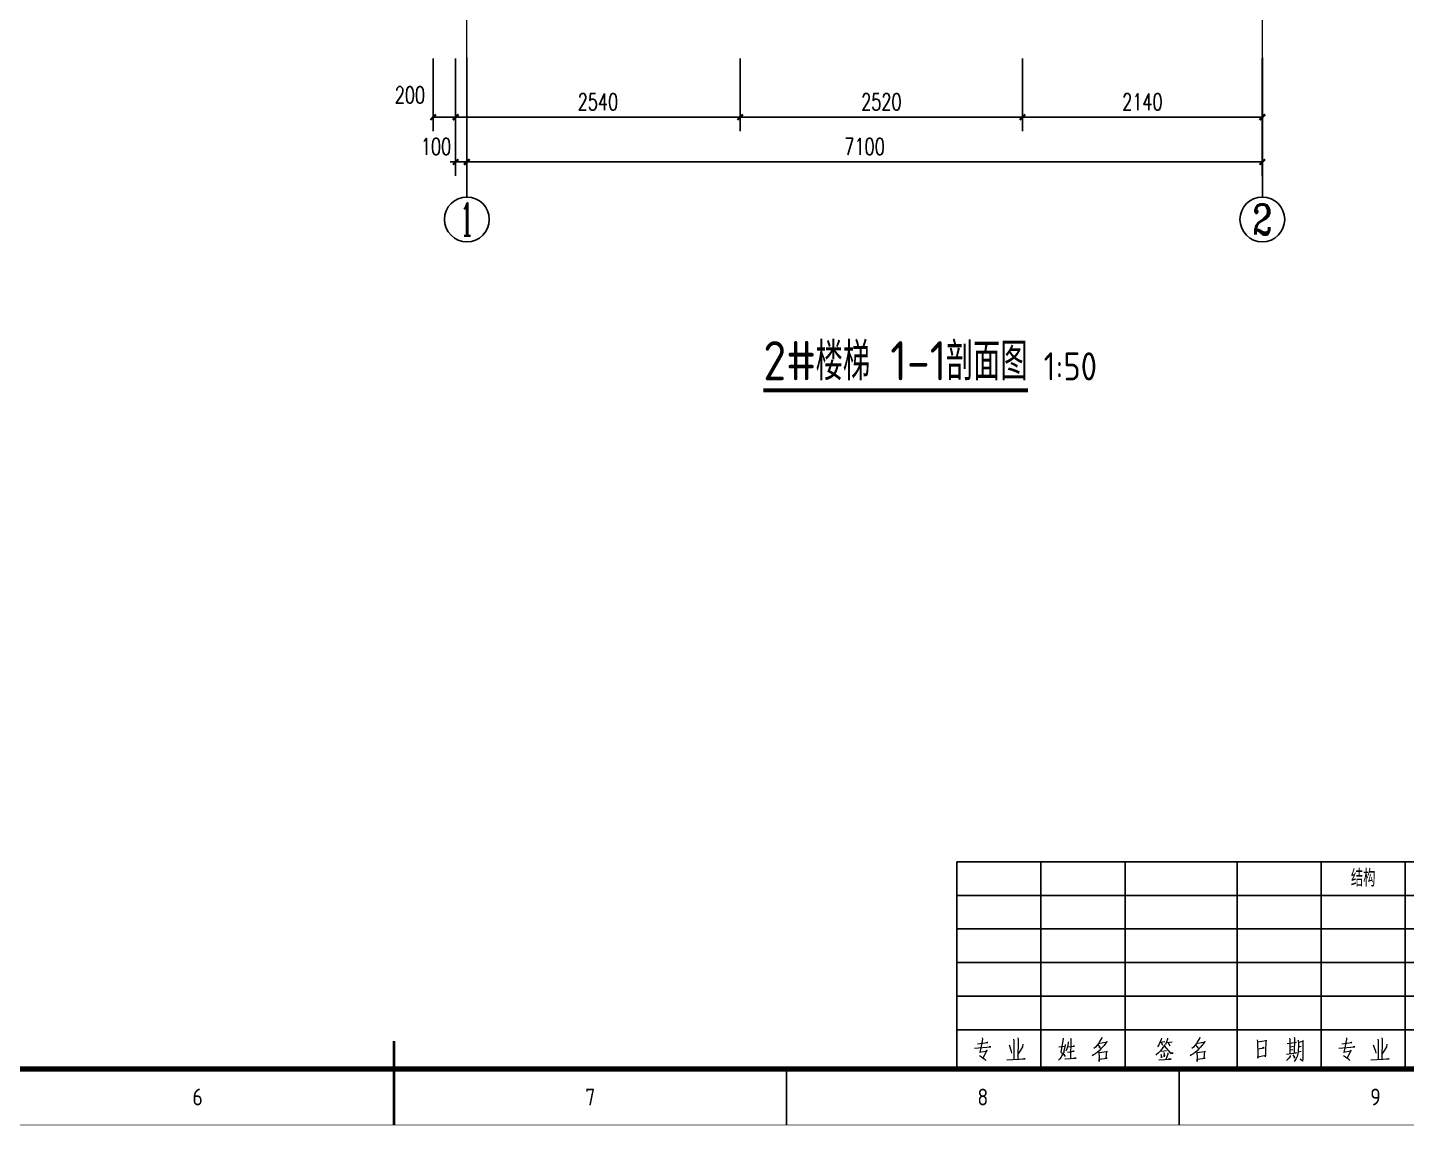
# Model space of a CAD drawing. Extents: x 238398 to 585159, y -66832 to 191741.
# Drawn here: x 424739 to 437046, y -66832 to -57023 of the extents above; entities that cross this region are included whole.
import ezdxf
from ezdxf.enums import TextEntityAlignment as Align

# ---------------------------------------------------------------- set-up
doc = ezdxf.new("R2010")
doc.units = 0
doc.header["$LTSCALE"] = 1000
doc.header["$MEASUREMENT"] = 0
doc.linetypes.add('DOTE', pattern=[2.42, 2, -0.2, 0.02, -0.2])
for name, color, linetype in [('AXIS', 3, 'Continuous'), ('AXIS_TEXT', 7, 'Continuous'), ('DIM_SYMB', 3, 'Continuous'), ('HQ1', 7, 'Continuous'), ('HQ2', 7, 'Continuous'), ('PUB_DIM', 76, 'Continuous')]:
    doc.layers.add(name, color=color, linetype=linetype)
doc.layers.add('DOTE', color=18, linetype='DOTE', lineweight=13)
doc.layers.add('PUB_TEXT', color=7, linetype='Continuous', lineweight=20)
doc.styles.add('_TCH_AXIS', font='complex.shx', dxfattribs={"bigfont": 'gbcbig.shx'})
doc.styles.add('_TCH_DIM_T3', font='SIMPLEX', dxfattribs={"width": 0.705882, "bigfont": 'GBCBIG'})
doc.styles.get("Standard").update_dxf_attribs({"font": 'gbenor.shx', "bigfont": 'gbcbig.shx'})
doc.styles.add('TK', font='GEDITXT.SHX', dxfattribs={"width": 0.85, "height": 3.5, "bigfont": 'hztxt1.shx'})
doc.dimstyles.new('_TCH_ARCH&&50', dxfattribs={"dimtxt": 148.75, "dimasz": 50, "dimexe": 125, "dimexo": 150, "dimgap": 63.125, "dimtad": 1, "dimdec": 0, "dimzin": 0, "dimdsep": 46, "dimtxsty": '_TCH_DIM_T3', "dimblk": 'ARCHTICK', "dimcen": 0.09, "dimazin": 2, "dimtfac": 1, "dimtdec": 0, "dimtix": 1, "dimtmove": 2, "dimatfit": 3, "dimfxl": 1, "dimtolj": 1, "dimtzin": 0, "dimarcsym": 0})

# ---------------------------------------------------------------- blocks, each defined once
blk = doc.blocks.new('GEDI_WK_A1')
at = {"color": 3}
for p, q in [((420.5, 0), (420.5, 10)), ((490.58, 0), (490.58, 10)), ((560.67, 0), (560.67, 10))]:
    blk.add_line(p, q, dxfattribs=at)
for points, const_width in [([(0, 0), (841, 0), (841, 594), (0, 594)], 0.1), ([(25, 10), (831, 10), (831, 584), (25, 584)], 1)]:
    blk.add_lwpolyline(points, close=True, dxfattribs=dict(at, const_width=const_width))
at = {"color": 3, "const_width": 0.5}
blk.add_lwpolyline([(420.5, 0), (420.5, 15)], dxfattribs=at)
at = {"color": 3}
for s, p in [('6', (385.46, 5)), ('7', (455.54, 5)), ('8', (525.62, 5)), ('9', (595.71, 5))]:
    blk.add_text(s, height=3, dxfattribs=at).set_placement(p, align=Align.MIDDLE)
blk = doc.blocks.new('GEDI_HQ1_2012')
at = {"layer": 'HQ1', "color": 2}
for p, q in [((0, 37), (-65, 37)), ((-65, 0), (-65, 37)), ((-50, 0), (-50, 37)), ((-35, 0), (-35, 37)), ((-15, 0), (-15, 37)), ((0, 0), (0, 37)), ((-65, 31), (0, 31)), ((-65, 25), (0, 25)), ((-65, 19), (0, 19)), ((-65, 13), (0, 13)), ((-65, 7), (0, 7)), ((0, 0), (0, 7)), ((-65, 0), (0, 0))]:
    blk.add_line(p, q, dxfattribs=at)
at = {"layer": 'HQ1', "color": 7, "lineweight": 0}
for points in [[(-60.48, 5.59), (-60.45, 5.32), (-60.68, 4.06), (-60.94, 2.94), (-61, 3), (-59.61, 3.24), (-59.64, 3.34), (-60.33, 1.98)], [(-54.89, 5.32), (-54.83, 5.02), (-54.83, 1.71)], [(-54.16, 5.56), (-54.1, 5.29), (-54.16, 1.74)], [(-46.04, 5.53), (-46.04, 5.36), (-46.48, 3), (-46.3, 2.9), (-46.1, 2.73), (-45.92, 2.59), (-45.78, 2.42), (-45.7, 2.25)], [(-44.71, 5.53), (-44.68, 5.32), (-44.74, 1.88)], [(-39.15, 5.7), (-39.18, 5.46), (-39.53, 4.91), (-39.73, 4.57), (-39.96, 4.26), (-40.25, 3.92), (-40.54, 3.69)], [(-28.5, 5.49), (-28.53, 5.26), (-28.76, 4.74), (-28.96, 4.33), (-29.2, 3.99)], [(-27.43, 5.49), (-27.4, 5.32), (-27.75, 4.37)], [(-21.66, 5.7), (-21.69, 5.46), (-22.04, 4.91), (-22.24, 4.57), (-22.47, 4.26), (-22.76, 3.92), (-23.05, 3.69)], [(-11.41, 5.19), (-11.35, 4.84), (-11.32, 4.09), (-11.29, 3.31), (-11.29, 3.21), (-11.29, 2.66), (-11.29, 1.94), (-11.29, 2.18), (-10.17, 2.39), (-9.93, 2.15), (-9.87, 2.46), (-9.87, 2.87), (-9.84, 3.65), (-9.82, 4.47), (-9.82, 5.15), (-9.79, 5.05), (-11.32, 4.81)], [(-5.62, 5.49), (-5.56, 5.29), (-5.56, 2.73)], [(-4.8, 5.7), (-4.75, 5.49), (-4.83, 2.83)], [(-4.14, 5.22), (-4.05, 4.84), (-4.05, 4.09), (-4.08, 3.27), (-4.14, 2.76), (-4.28, 2.22), (-4.46, 1.88), (-4.78, 1.37)], [(-4.05, 4.81), (-3.18, 4.98), (-3.27, 5.08), (-3.27, 4.03), (-3.27, 3.96), (-3.24, 2.42), (-3.27, 1.84), (-3.3, 1.5), (-3.33, 1.4), (-3.76, 1.84), (-3.36, 1.54)], [(-61.84, 3.75), (-58.95, 3.96), (-59.09, 3.99), (-59.26, 3.96)], [(-61.32, 4.51), (-59.5, 4.74), (-59.61, 4.74), (-59.81, 4.67)], [(-55.7, 4.3), (-55.3, 3.17), (-55.24, 2.8)], [(-53.24, 4.44), (-53.3, 3.99), (-53.67, 3.34), (-54.13, 2.66)], [(-45.7, 4.4), (-45.7, 4.26), (-45.81, 3.69), (-45.9, 3.24), (-45.95, 2.94), (-46.07, 2.69), (-46.25, 2.39), (-46.42, 2.12), (-46.62, 1.84), (-46.85, 1.57)], [(-46.82, 3.96), (-45.72, 4.09)], [(-45.12, 4.88), (-45.12, 4.64), (-45.26, 3.99), (-45.4, 3.58), (-45.58, 3.21)], [(-45.29, 3), (-44.07, 3.17), (-44.22, 3.17), (-44.36, 3.11)], [(-45.17, 3.96), (-44.02, 4.06), (-44.1, 4.09), (-44.27, 4.06)], [(-39.56, 4.64), (-39.47, 4.61), (-38.17, 4.84), (-38.25, 4.91), (-38.49, 4.57), (-38.74, 4.2), (-39.01, 3.89), (-39.3, 3.58), (-39.62, 3.27), (-39.96, 2.97), (-40.34, 2.69), (-40.4, 2.66), (-40.63, 2.52), (-40.86, 2.36)], [(-39.88, 4.26), (-39.82, 4.23), (-39.5, 3.92), (-39.47, 3.75), (-39.59, 3.99)], [(-39.73, 3.04), (-39.67, 2.94), (-39.62, 2.08), (-39.59, 1.98), (-39.59, 1.37), (-39.62, 1.64), (-39.62, 1.74), (-38.19, 1.91), (-38.22, 1.91), (-38.37, 1.91), (-38.22, 3.17), (-38.17, 3.11), (-38.25, 3.07), (-39.64, 2.87)], [(-27.95, 4.37), (-27.98, 4.2), (-28.44, 3.58), (-28.47, 3.51), (-28.7, 3.21), (-29.11, 2.83), (-29.31, 2.66), (-29.51, 2.49)], [(-28.73, 4.81), (-27.89, 4.91)], [(-28.62, 2.66), (-28.47, 2.22), (-28.47, 2.01), (-28.5, 2.29)], [(-28.53, 4.78), (-28.33, 4.26)], [(-27.57, 3.27), (-28.5, 3.14)], [(-28.07, 2.94), (-27.95, 2.42), (-28.01, 2.15), (-28.01, 2.52)], [(-28.01, 4.13), (-26.85, 2.83), (-26.38, 2.83), (-26.85, 2.87), (-27.08, 3.11)], [(-27.34, 2.9), (-27.34, 2.66), (-27.69, 1.71)], [(-27.6, 4.71), (-26.56, 4.88)], [(-27.28, 4.67), (-27.02, 4.13)], [(-22.07, 4.64), (-21.98, 4.61), (-20.68, 4.84), (-20.76, 4.91), (-20.99, 4.57), (-21.26, 4.2), (-21.52, 3.89), (-21.81, 3.58), (-22.12, 3.27), (-22.47, 2.97), (-22.85, 2.69), (-22.91, 2.66), (-23.14, 2.52), (-23.37, 2.36)], [(-22.39, 4.26), (-22.33, 4.23), (-22.01, 3.92), (-21.98, 3.75), (-22.1, 3.99)], [(-22.24, 3.04), (-22.18, 2.94), (-22.12, 2.08), (-22.1, 1.98), (-22.1, 1.37), (-22.12, 1.64), (-22.12, 1.74), (-20.71, 1.91), (-20.74, 1.91), (-20.88, 1.91), (-20.74, 3.17), (-20.68, 3.11), (-20.76, 3.07), (-22.15, 2.87)], [(-11.29, 3.58), (-10.17, 3.79), (-10.28, 3.82), (-10.54, 3.69)], [(-6.17, 2.63), (-4.37, 2.9), (-4.46, 2.94), (-4.57, 2.83)], [(-6.08, 4.57), (-4.37, 4.78)], [(-5.53, 3.99), (-5.01, 4.09)], [(-5.5, 3.41), (-5.04, 3.51)], [(-5.04, 2.52), (-4.72, 2.12), (-4.72, 1.94), (-4.83, 2.25)], [(-4.08, 3.07), (-4.02, 3.07), (-3.56, 3.17)], [(-4.02, 3.96), (-3.53, 4.06)], [(-60.97, 2.42), (-60.62, 2.15), (-60.39, 1.98), (-60.13, 1.81), (-59.99, 1.67), (-59.9, 1.5)], [(-56.1, 1.64), (-52.83, 1.81), (-52.98, 1.84), (-53.3, 1.77)], [(-45.75, 1.81), (-43.72, 1.91), (-43.93, 1.94), (-44.27, 1.88)], [(-28.99, 1.61), (-26.79, 1.77), (-26.93, 1.77), (-27.25, 1.74)], [(-5.5, 2.42), (-5.53, 2.25), (-5.76, 1.91), (-5.97, 1.67), (-6.17, 1.5)]]:
    blk.add_lwpolyline(points, dxfattribs=at)
blk.add_text('223344', height=0.0001).set_placement((-22.1, 1.74))
blk = doc.blocks.new('GEDI_HQ2_2012')
at = {"layer": 'HQ2', "color": 2}
for p, q in [((0, 37), (-65, 37)), ((-65, 0), (-65, 37)), ((-50, 0), (-50, 37)), ((-35, 0), (-35, 37)), ((-15, 0), (-15, 37)), ((0, 0), (0, 37)), ((-65, 31), (0, 31)), ((-65, 25), (0, 25)), ((-65, 19), (0, 19)), ((-65, 13), (0, 13)), ((-65, 7), (0, 7)), ((0, 0), (0, 7)), ((-65, 0), (0, 0))]:
    blk.add_line(p, q, dxfattribs=at)
at = {"layer": 'HQ2', "color": 7, "lineweight": 0}
for points in [[(-60.48, 5.59), (-60.45, 5.32), (-60.68, 4.06), (-60.94, 2.94), (-61, 3), (-59.61, 3.24), (-59.64, 3.34), (-60.33, 1.98)], [(-54.89, 5.32), (-54.83, 5.02), (-54.83, 1.71)], [(-54.16, 5.56), (-54.1, 5.29), (-54.16, 1.74)], [(-46.04, 5.53), (-46.04, 5.36), (-46.48, 3), (-46.3, 2.9), (-46.1, 2.73), (-45.92, 2.59), (-45.78, 2.42), (-45.7, 2.25)], [(-44.71, 5.53), (-44.68, 5.32), (-44.74, 1.88)], [(-39.15, 5.7), (-39.18, 5.46), (-39.53, 4.91), (-39.73, 4.57), (-39.96, 4.26), (-40.25, 3.92), (-40.54, 3.69)], [(-28.5, 5.49), (-28.53, 5.26), (-28.76, 4.74), (-28.96, 4.33), (-29.2, 3.99)], [(-27.43, 5.49), (-27.4, 5.32), (-27.75, 4.37)], [(-21.66, 5.7), (-21.69, 5.46), (-22.04, 4.91), (-22.24, 4.57), (-22.47, 4.26), (-22.76, 3.92), (-23.05, 3.69)], [(-11.41, 5.19), (-11.35, 4.84), (-11.32, 4.09), (-11.29, 3.31), (-11.29, 3.21), (-11.29, 2.66), (-11.29, 1.94), (-11.29, 2.18), (-10.17, 2.39), (-9.93, 2.15), (-9.87, 2.46), (-9.87, 2.87), (-9.84, 3.65), (-9.82, 4.47), (-9.82, 5.15), (-9.79, 5.05), (-11.32, 4.81)], [(-5.62, 5.49), (-5.56, 5.29), (-5.56, 2.73)], [(-4.8, 5.7), (-4.75, 5.49), (-4.83, 2.83)], [(-4.14, 5.22), (-4.05, 4.84), (-4.05, 4.09), (-4.08, 3.27), (-4.14, 2.76), (-4.28, 2.22), (-4.46, 1.88), (-4.78, 1.37)], [(-4.05, 4.81), (-3.18, 4.98), (-3.27, 5.08), (-3.27, 4.03), (-3.27, 3.96), (-3.24, 2.42), (-3.27, 1.84), (-3.3, 1.5), (-3.33, 1.4), (-3.76, 1.84), (-3.36, 1.54)], [(-61.84, 3.75), (-58.95, 3.96), (-59.09, 3.99), (-59.26, 3.96)], [(-61.32, 4.51), (-59.5, 4.74), (-59.61, 4.74), (-59.81, 4.67)], [(-55.7, 4.3), (-55.3, 3.17), (-55.24, 2.8)], [(-53.24, 4.44), (-53.3, 3.99), (-53.67, 3.34), (-54.13, 2.66)], [(-45.7, 4.4), (-45.7, 4.26), (-45.81, 3.69), (-45.9, 3.24), (-45.95, 2.94), (-46.07, 2.69), (-46.25, 2.39), (-46.42, 2.12), (-46.62, 1.84), (-46.85, 1.57)], [(-46.82, 3.96), (-45.72, 4.09)], [(-45.12, 4.88), (-45.12, 4.64), (-45.26, 3.99), (-45.4, 3.58), (-45.58, 3.21)], [(-45.29, 3), (-44.07, 3.17), (-44.22, 3.17), (-44.36, 3.11)], [(-45.17, 3.96), (-44.02, 4.06), (-44.1, 4.09), (-44.27, 4.06)], [(-39.56, 4.64), (-39.47, 4.61), (-38.17, 4.84), (-38.25, 4.91), (-38.49, 4.57), (-38.74, 4.2), (-39.01, 3.89), (-39.3, 3.58), (-39.62, 3.27), (-39.96, 2.97), (-40.34, 2.69), (-40.4, 2.66), (-40.63, 2.52), (-40.86, 2.36)], [(-39.88, 4.26), (-39.82, 4.23), (-39.5, 3.92), (-39.47, 3.75), (-39.59, 3.99)], [(-39.73, 3.04), (-39.67, 2.94), (-39.62, 2.08), (-39.59, 1.98), (-39.59, 1.37), (-39.62, 1.64), (-39.62, 1.74), (-38.19, 1.91), (-38.22, 1.91), (-38.37, 1.91), (-38.22, 3.17), (-38.17, 3.11), (-38.25, 3.07), (-39.64, 2.87)], [(-27.95, 4.37), (-27.98, 4.2), (-28.44, 3.58), (-28.47, 3.51), (-28.7, 3.21), (-29.11, 2.83), (-29.31, 2.66), (-29.51, 2.49)], [(-28.73, 4.81), (-27.89, 4.91)], [(-28.62, 2.66), (-28.47, 2.22), (-28.47, 2.01), (-28.5, 2.29)], [(-28.53, 4.78), (-28.33, 4.26)], [(-27.57, 3.27), (-28.5, 3.14)], [(-28.07, 2.94), (-27.95, 2.42), (-28.01, 2.15), (-28.01, 2.52)], [(-28.01, 4.13), (-26.85, 2.83), (-26.38, 2.83), (-26.85, 2.87), (-27.08, 3.11)], [(-27.34, 2.9), (-27.34, 2.66), (-27.69, 1.71)], [(-27.6, 4.71), (-26.56, 4.88)], [(-27.28, 4.67), (-27.02, 4.13)], [(-22.07, 4.64), (-21.98, 4.61), (-20.68, 4.84), (-20.76, 4.91), (-20.99, 4.57), (-21.26, 4.2), (-21.52, 3.89), (-21.81, 3.58), (-22.12, 3.27), (-22.47, 2.97), (-22.85, 2.69), (-22.91, 2.66), (-23.14, 2.52), (-23.37, 2.36)], [(-22.39, 4.26), (-22.33, 4.23), (-22.01, 3.92), (-21.98, 3.75), (-22.1, 3.99)], [(-22.24, 3.04), (-22.18, 2.94), (-22.12, 2.08), (-22.1, 1.98), (-22.1, 1.37), (-22.12, 1.64), (-22.12, 1.74), (-20.71, 1.91), (-20.74, 1.91), (-20.88, 1.91), (-20.74, 3.17), (-20.68, 3.11), (-20.76, 3.07), (-22.15, 2.87)], [(-11.29, 3.58), (-10.17, 3.79), (-10.28, 3.82), (-10.54, 3.69)], [(-6.17, 2.63), (-4.37, 2.9), (-4.46, 2.94), (-4.57, 2.83)], [(-6.08, 4.57), (-4.37, 4.78)], [(-5.53, 3.99), (-5.01, 4.09)], [(-5.5, 3.41), (-5.04, 3.51)], [(-5.04, 2.52), (-4.72, 2.12), (-4.72, 1.94), (-4.83, 2.25)], [(-4.08, 3.07), (-4.02, 3.07), (-3.56, 3.17)], [(-4.02, 3.96), (-3.53, 4.06)], [(-60.97, 2.42), (-60.62, 2.15), (-60.39, 1.98), (-60.13, 1.81), (-59.99, 1.67), (-59.9, 1.5)], [(-56.1, 1.64), (-52.83, 1.81), (-52.98, 1.84), (-53.3, 1.77)], [(-45.75, 1.81), (-43.72, 1.91), (-43.93, 1.94), (-44.27, 1.88)], [(-28.99, 1.61), (-26.79, 1.77), (-26.93, 1.77), (-27.25, 1.74)], [(-5.5, 2.42), (-5.53, 2.25), (-5.76, 1.91), (-5.97, 1.67), (-6.17, 1.5)]]:
    blk.add_lwpolyline(points, dxfattribs=at)
blk.add_text('112233', height=0.0001).set_placement((-22.1, 1.74))
blk = doc.blocks.new('CEEC_TK_A1')
for name, p in [('GEDI_WK_A1', (0, 0)), ('GEDI_HQ2_2012', (586, 10)), ('GEDI_HQ1_2012', (651, 10))]:
    blk.add_blockref(name, p)
at = {"style": 'TK', "width": 0.85}
for tag, height, p in [('PROJECTNAME', 4.75, (776, 44)), ('PHASE', 4, (818, 44)), ('DRAWINGNAME', 4.75, (786, 31))]:
    blk.add_attdef(tag, text='', height=height, dxfattribs=at).set_placement(p, align=Align.MIDDLE_CENTER)
for tag, p, height in [('APPROVE', (663, 32.75), 3.5), ('DESIGN', (708, 32.75), 3.5), ('REVIEW1', (663, 25.75), 3.5), ('DRAW', (708, 25.75), 3.5), ('REVIEW2', (663, 18.75), 3.5), ('PROPORTION', (708, 18.75), 3.5), ('DRAWINGNUMBER', (758, 18.5), 4), ('CHECK', (663, 11.75), 3.5), ('DATE', (708, 11.75), 3.5), ('VERSION', (824, 11.75), 3.5)]:
    blk.add_attdef(tag, p, '', height=height, dxfattribs=at)
blk = doc.blocks.new('_ArchTick')
at = {"color": 0, "linetype": 'ByBlock', "const_width": 0.4}
blk.add_lwpolyline([(-0.5, -0.5), (0.5, 0.5)], dxfattribs=at)
blk = doc.blocks.new('*D322')
at = {"layer": 'Defpoints', "color": 0, "transparency": 16777216}
for p in [(428360, -57149), (428560, -57149), (428560, -57823)]:
    blk.add_point(p, dxfattribs=at)
at = {"layer": 'PUB_DIM', "color": 0, "lineweight": -2, "transparency": 16777216}
for p, q in [((428360, -57299), (428360, -57948)), ((428560, -57299), (428560, -57948)), ((428360, -57823), (428560, -57823))]:
    blk.add_line(p, q, dxfattribs=at)
at = {"layer": 'PUB_DIM', "color": 0, "lineweight": -2, "transparency": 16777216, "xscale": 50, "yscale": 50, "zscale": 50, "rotation": 180}
blk.add_blockref('_ArchTick', (428360, -57823), dxfattribs=at)
at = {"layer": 'PUB_DIM', "color": 0, "lineweight": -2, "transparency": 16777216, "xscale": 50, "yscale": 50, "zscale": 50}
blk.add_blockref('_ArchTick', (428560, -57823), dxfattribs=at)
at = {"layer": 'PUB_DIM', "color": 0, "transparency": 16777216, "insert": (428152, -57624), "char_height": 148.8, "attachment_point": 5, "style": '_TCH_DIM_T3'}
blk.add_mtext('\\A1;200', dxfattribs=at)
blk = doc.blocks.new('*D323')
at = {"layer": 'Defpoints', "color": 0, "transparency": 16777216}
for p in [(428560, -57149), (431100, -57149), (431100, -57823)]:
    blk.add_point(p, dxfattribs=at)
at = {"layer": 'PUB_DIM', "color": 0, "lineweight": -2, "transparency": 16777216}
for p, q in [((428560, -57299), (428560, -57948)), ((431100, -57299), (431100, -57948)), ((428560, -57823), (431100, -57823))]:
    blk.add_line(p, q, dxfattribs=at)
at = {"layer": 'PUB_DIM', "color": 0, "lineweight": -2, "transparency": 16777216, "xscale": 50, "yscale": 50, "zscale": 50, "rotation": 180}
blk.add_blockref('_ArchTick', (428560, -57823), dxfattribs=at)
at = {"layer": 'PUB_DIM', "color": 0, "lineweight": -2, "transparency": 16777216, "xscale": 50, "yscale": 50, "zscale": 50}
blk.add_blockref('_ArchTick', (431100, -57823), dxfattribs=at)
at = {"layer": 'PUB_DIM', "color": 0, "transparency": 16777216, "insert": (429830, -57686), "char_height": 148.8, "attachment_point": 5, "style": '_TCH_DIM_T3'}
blk.add_mtext('\\A1;2540', dxfattribs=at)
blk = doc.blocks.new('*D324')
at = {"layer": 'Defpoints', "color": 0, "transparency": 16777216}
for p in [(431100, -57149), (433620, -57149), (433620, -57823)]:
    blk.add_point(p, dxfattribs=at)
at = {"layer": 'PUB_DIM', "color": 0, "lineweight": -2, "transparency": 16777216}
for p, q in [((431100, -57299), (431100, -57948)), ((433620, -57299), (433620, -57948)), ((431100, -57823), (433620, -57823))]:
    blk.add_line(p, q, dxfattribs=at)
at = {"layer": 'PUB_DIM', "color": 0, "lineweight": -2, "transparency": 16777216, "xscale": 50, "yscale": 50, "zscale": 50, "rotation": 180}
blk.add_blockref('_ArchTick', (431100, -57823), dxfattribs=at)
at = {"layer": 'PUB_DIM', "color": 0, "lineweight": -2, "transparency": 16777216, "xscale": 50, "yscale": 50, "zscale": 50}
blk.add_blockref('_ArchTick', (433620, -57823), dxfattribs=at)
at = {"layer": 'PUB_DIM', "color": 0, "transparency": 16777216, "insert": (432360, -57686), "char_height": 148.8, "attachment_point": 5, "style": '_TCH_DIM_T3'}
blk.add_mtext('\\A1;2520', dxfattribs=at)
blk = doc.blocks.new('*D325')
at = {"layer": 'Defpoints', "color": 0, "transparency": 16777216}
for p in [(433620, -57149), (435760, -57149), (435760, -57823)]:
    blk.add_point(p, dxfattribs=at)
at = {"layer": 'PUB_DIM', "color": 0, "lineweight": -2, "transparency": 16777216}
for p, q in [((433620, -57299), (433620, -57948)), ((435760, -57299), (435760, -57948)), ((433620, -57823), (435760, -57823))]:
    blk.add_line(p, q, dxfattribs=at)
at = {"layer": 'PUB_DIM', "color": 0, "lineweight": -2, "transparency": 16777216, "xscale": 50, "yscale": 50, "zscale": 50, "rotation": 180}
blk.add_blockref('_ArchTick', (433620, -57823), dxfattribs=at)
at = {"layer": 'PUB_DIM', "color": 0, "lineweight": -2, "transparency": 16777216, "xscale": 50, "yscale": 50, "zscale": 50}
blk.add_blockref('_ArchTick', (435760, -57823), dxfattribs=at)
at = {"layer": 'PUB_DIM', "color": 0, "transparency": 16777216, "insert": (434690, -57686), "char_height": 148.8, "attachment_point": 5, "style": '_TCH_DIM_T3'}
blk.add_mtext('\\A1;2140', dxfattribs=at)
blk = doc.blocks.new('*D326')
at = {"layer": 'Defpoints', "color": 0, "transparency": 16777216}
for p in [(428560, -57149), (428660, -57149), (428660, -58223)]:
    blk.add_point(p, dxfattribs=at)
at = {"layer": 'PUB_DIM', "color": 0, "lineweight": -2, "transparency": 16777216}
for p, q in [((428560, -57299), (428560, -58348)), ((428660, -57299), (428660, -58348)), ((428560, -58223), (428510, -58223)), ((428560, -58223), (428660, -58223)), ((428660, -58223), (428710, -58223))]:
    blk.add_line(p, q, dxfattribs=at)
at = {"layer": 'PUB_DIM', "color": 0, "lineweight": -2, "transparency": 16777216, "xscale": 50, "yscale": 50, "zscale": 50}
blk.add_blockref('_ArchTick', (428560, -58223), dxfattribs=at)
at = {"layer": 'PUB_DIM', "color": 0, "lineweight": -2, "transparency": 16777216, "xscale": 50, "yscale": 50, "zscale": 50, "rotation": 180}
blk.add_blockref('_ArchTick', (428660, -58223), dxfattribs=at)
at = {"layer": 'PUB_DIM', "color": 0, "transparency": 16777216, "insert": (428385, -58085), "char_height": 148.8, "attachment_point": 5, "style": '_TCH_DIM_T3'}
blk.add_mtext('\\A1;100', dxfattribs=at)
blk = doc.blocks.new('*D327')
at = {"layer": 'Defpoints', "color": 0, "transparency": 16777216}
for p in [(428660, -57149), (435760, -57149), (435760, -58223)]:
    blk.add_point(p, dxfattribs=at)
at = {"layer": 'PUB_DIM', "color": 0, "lineweight": -2, "transparency": 16777216}
for p, q in [((428660, -57299), (428660, -58348)), ((435760, -57299), (435760, -58348)), ((428660, -58223), (435760, -58223))]:
    blk.add_line(p, q, dxfattribs=at)
at = {"layer": 'PUB_DIM', "color": 0, "lineweight": -2, "transparency": 16777216, "xscale": 50, "yscale": 50, "zscale": 50, "rotation": 180}
blk.add_blockref('_ArchTick', (428660, -58223), dxfattribs=at)
at = {"layer": 'PUB_DIM', "color": 0, "lineweight": -2, "transparency": 16777216, "xscale": 50, "yscale": 50, "zscale": 50}
blk.add_blockref('_ArchTick', (435760, -58223), dxfattribs=at)
at = {"layer": 'PUB_DIM', "color": 0, "transparency": 16777216, "insert": (432210, -58085), "char_height": 148.8, "attachment_point": 5, "style": '_TCH_DIM_T3'}
blk.add_mtext('\\A1;7100', dxfattribs=at)

msp = doc.modelspace()

# ---------------------------------------------------------------- linework, layer by layer
at = {"layer": 'AXIS'}
for p, q in [((428660.3, -57289.3), (428660.3, -58535.8)), ((435760.3, -57289.3), (435760.3, -58535.8))]:
    msp.add_line(p, q, dxfattribs=at)
for centre in [(428660.3, -58735.8), (435760.3, -58735.8)]:
    msp.add_circle(centre, 200, dxfattribs=at)
at = {"layer": 'DIM_SYMB', "const_width": 35}
msp.add_lwpolyline([(431306.3, -60260.9), (433668.1, -60260.9)], dxfattribs=at)
at = {"layer": 'DOTE'}
for p, q in [((428660.3, -57289.3), (428660.3, -43731.7)), ((435760.3, -57289.3), (435760.3, -43731.7))]:
    msp.add_line(p, q, dxfattribs=at)

# ---------------------------------------------------------------- block references
at = {"xscale": 50, "yscale": 50, "zscale": 50}
msp.add_blockref('CEEC_TK_A1', (406984.5, -66819.8), dxfattribs=at)

# ---------------------------------------------------------------- texts
at = {"layer": 'AXIS_TEXT', "style": '_TCH_AXIS'}
for s, height, p, p2 in [('1', 294.1, (428597.2, -58882.8), (428723.3, -58882.8)), ('2', 266.3, (435671.5, -58868.9), (435849, -58868.9))]:
    msp.add_text(s, height=height, dxfattribs=at).set_placement(p, p2, align=Align.FIT)
at = {"layer": 'PUB_TEXT'}
for s, height, p in [('楼梯', 337.59, (431773, -60172.3)), ('剖面图', 337.59, (432935.3, -60172.3)), ('2#', 350, (431306.3, -60172.3)), ('1-1', 350, (432439.5, -60172.3)), ('1:50', 250, (433808.1, -60172.3)), ('结构', 151.91, (436551, -64690.8))]:
    msp.add_text(s, height=height, dxfattribs=at).set_placement(p)

# ---------------------------------------------------------------- dimensions: what is measured, and where the dimension line sits
at = {"layer": 'PUB_DIM'}
for base, p1, p2, picture, middle in [((428560.3, -57823.4), (428360.3, -57148.7), (428560.3, -57148.7), '*D322', (428152.3, -57623.8)), ((428660.3, -58222.6), (428560.3, -57148.7), (428660.3, -57148.7), '*D326', (428385.3, -58085.1))]:
    dim = msp.add_linear_dim(base=base, p1=p1, p2=p2, angle=0, dimstyle='_TCH_ARCH&&50', dxfattribs=at)
    dim.commit()
    dim.dimension.update_dxf_attribs({"geometry": picture, "text_midpoint": middle, "dimtype": 129})
for p1, p2, distance, picture, middle in [((428560.3, -57148.7), (431100.3, -57148.7), -674.7, '*D323', (429830.3, -57685.9)), ((428660.3, -57148.7), (435760.3, -57148.7), -1073.9, '*D327', (432210.3, -58085.1)), ((431100.3, -57148.7), (433620.3, -57148.7), -674.7, '*D324', (432360.3, -57685.9)), ((433620.3, -57148.7), (435760.3, -57148.7), -674.7, '*D325', (434690.3, -57685.9))]:
    dim = msp.add_aligned_dim(p1=p1, p2=p2, distance=distance, dimstyle='_TCH_ARCH&&50', dxfattribs=at)
    dim.commit()
    dim.dimension.update_dxf_attribs({"geometry": picture, "text_midpoint": middle})

doc.saveas('drawing.dxf')
